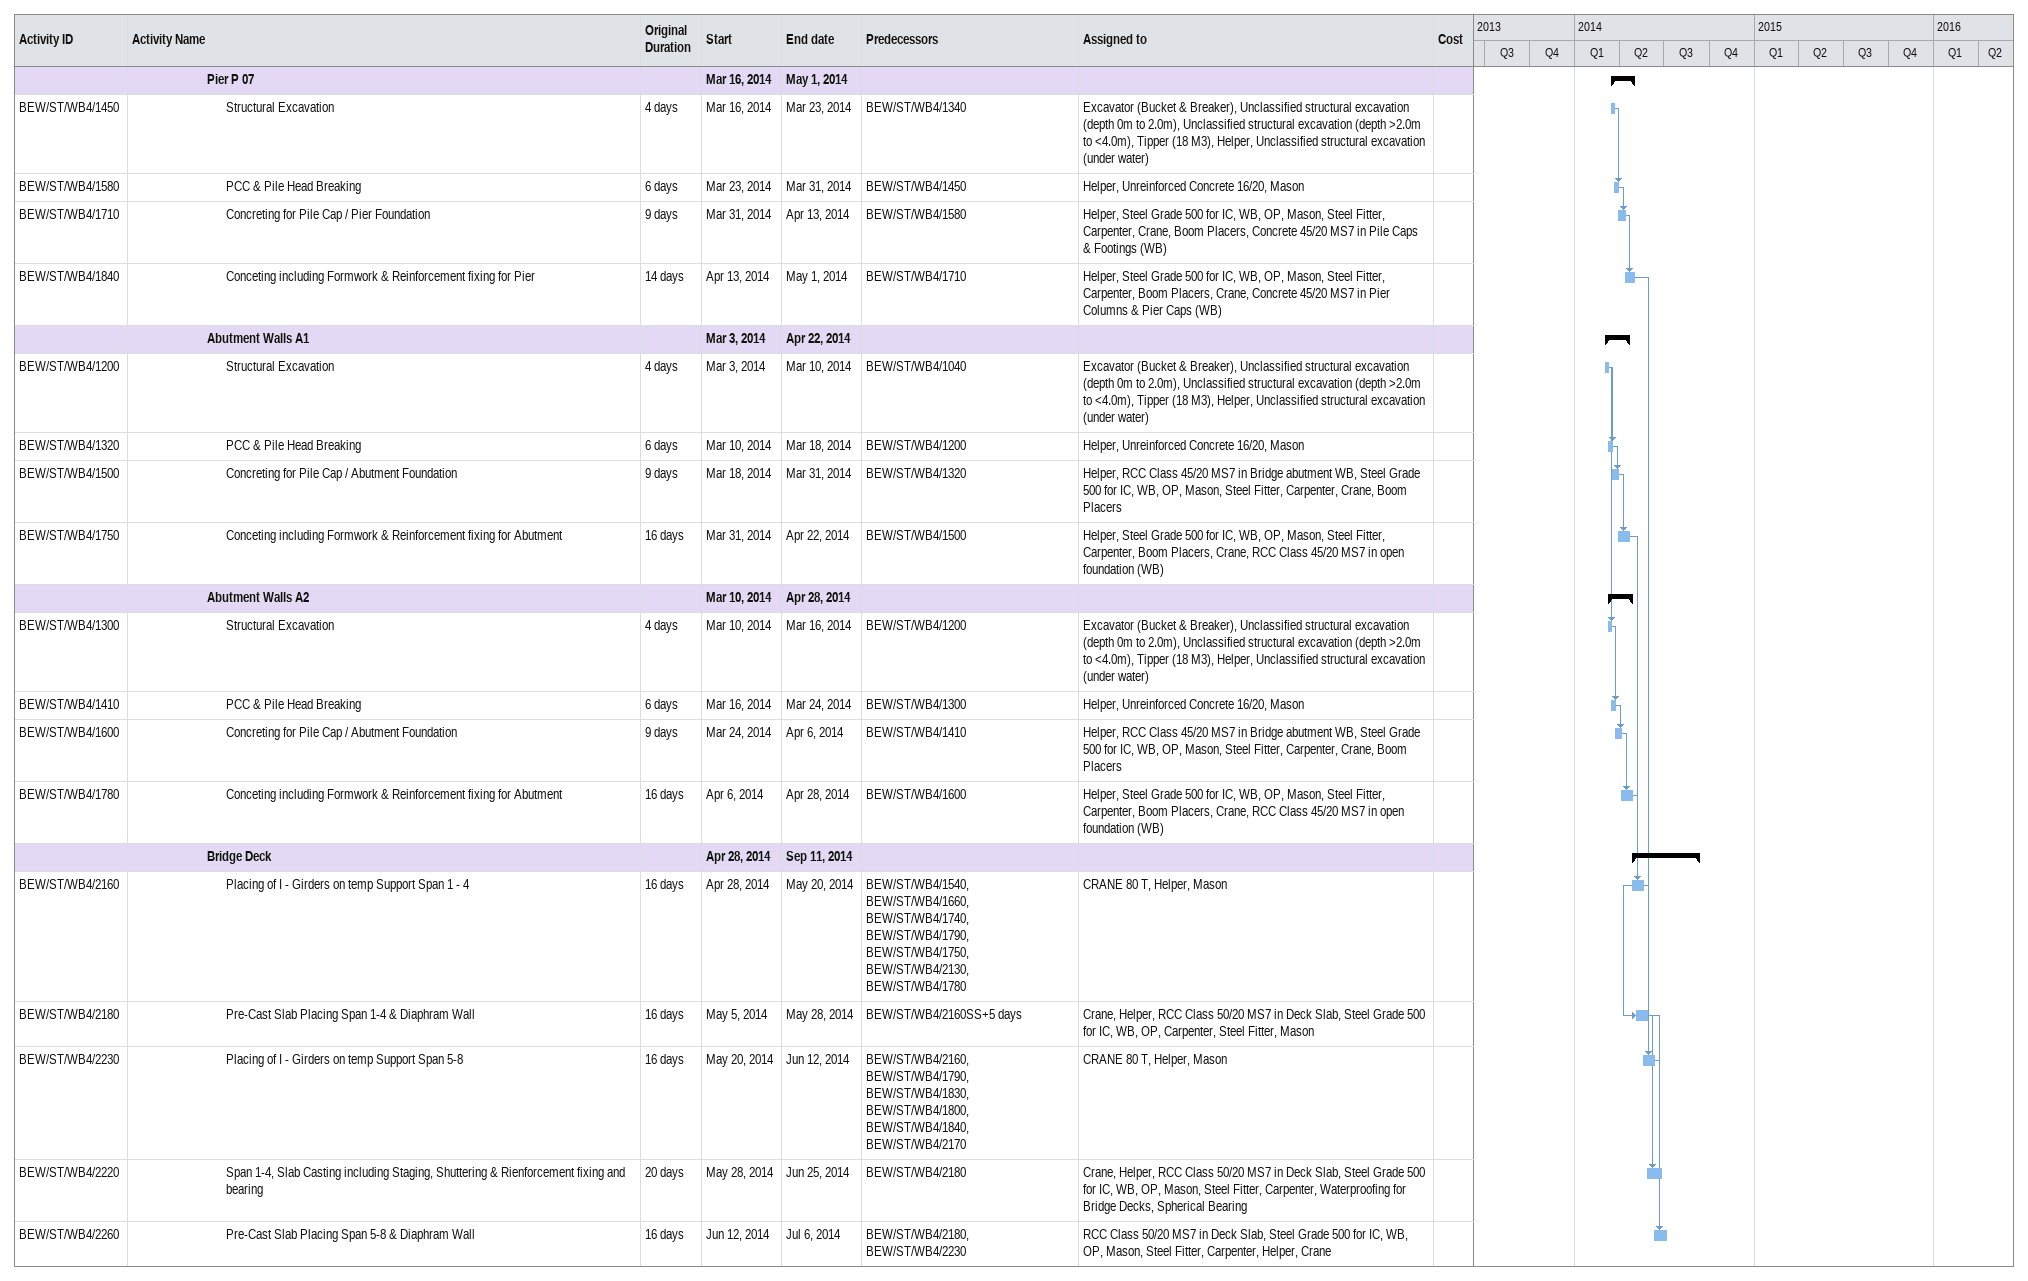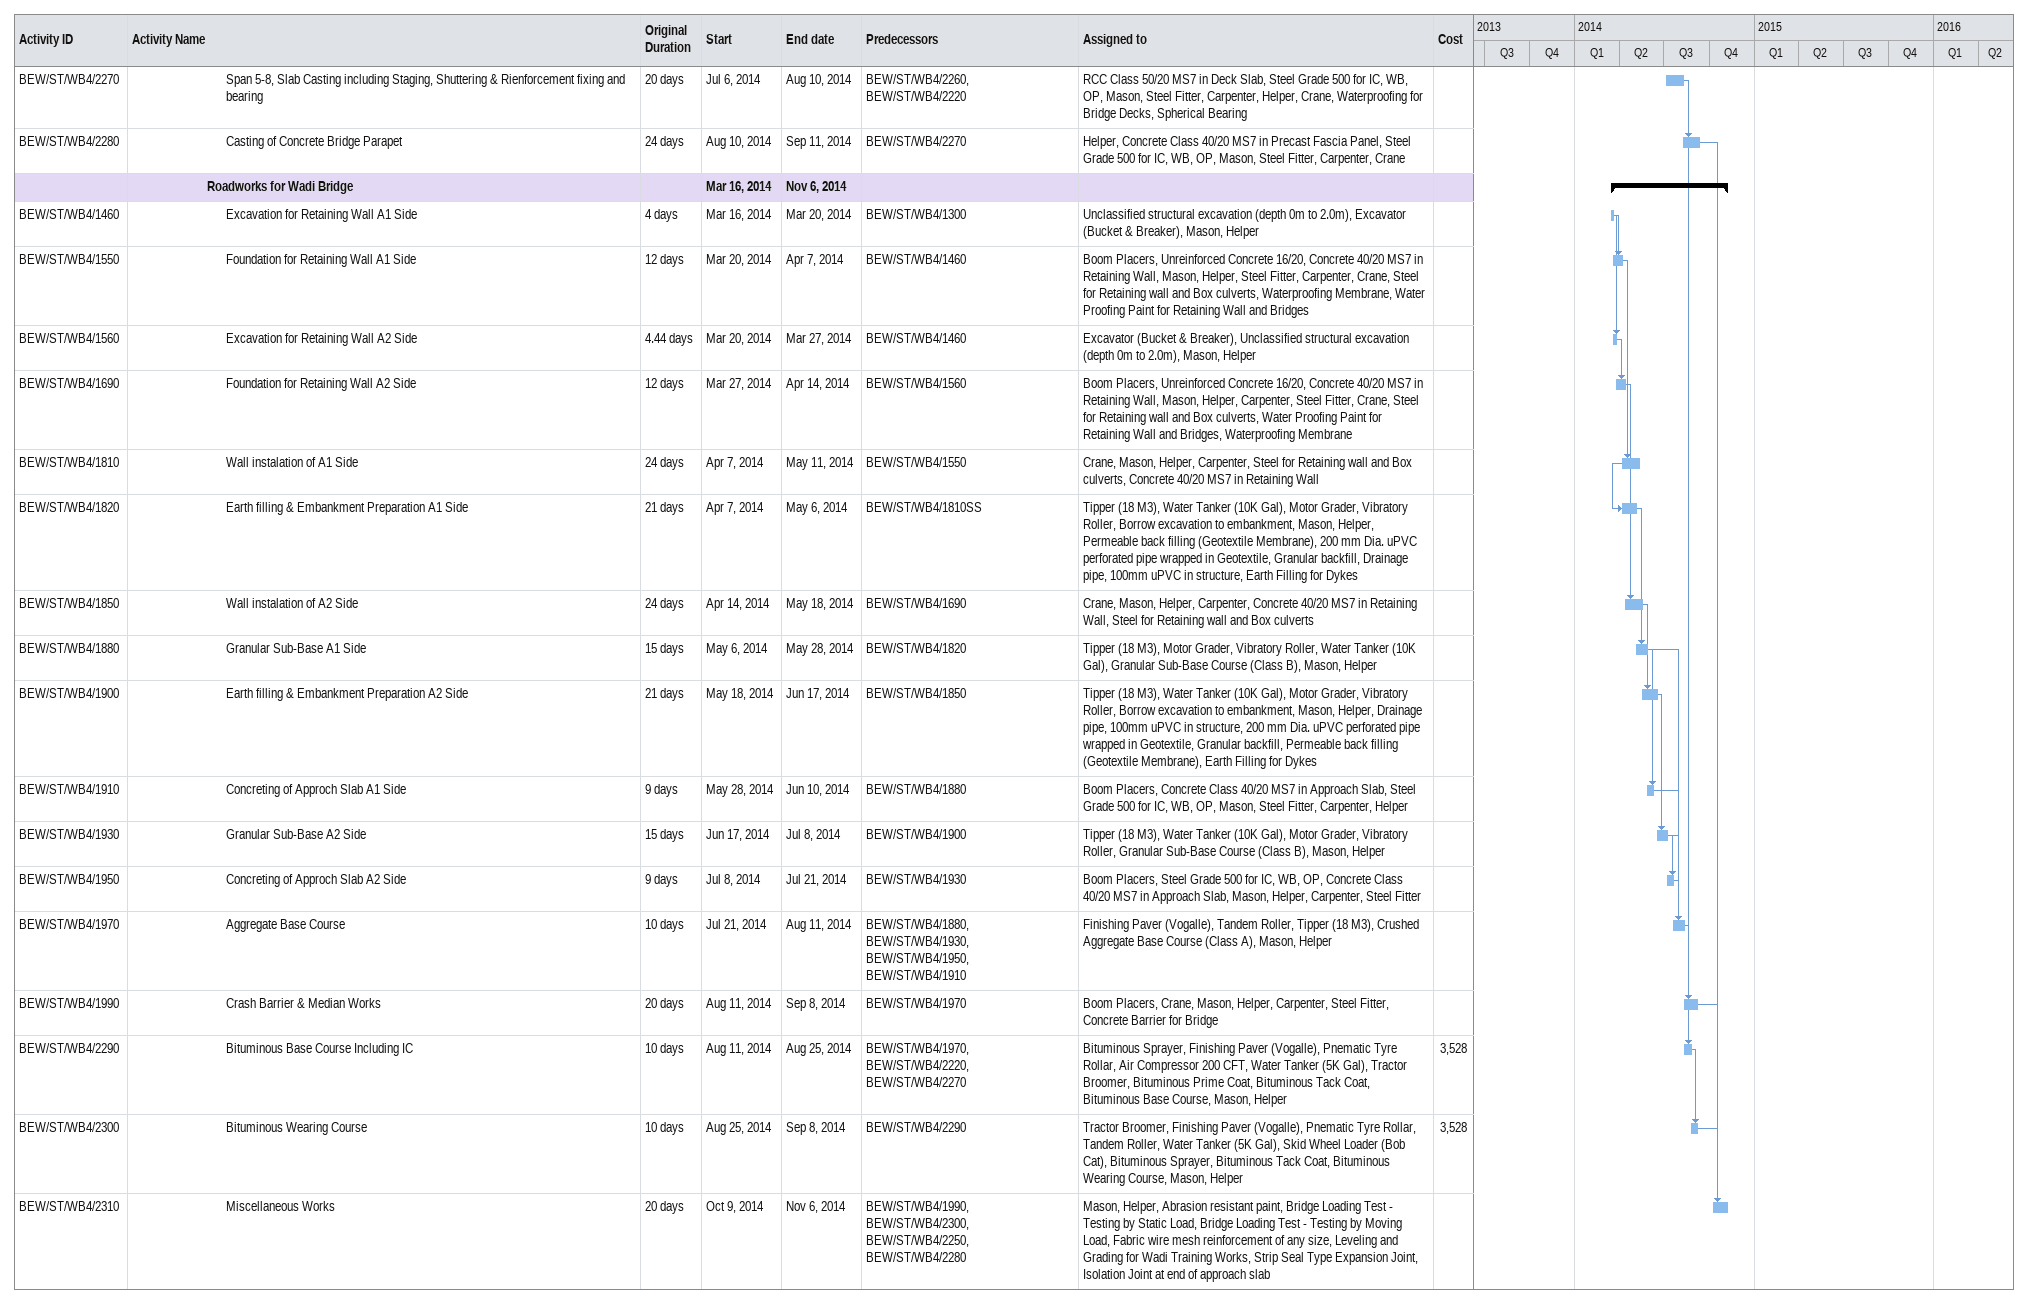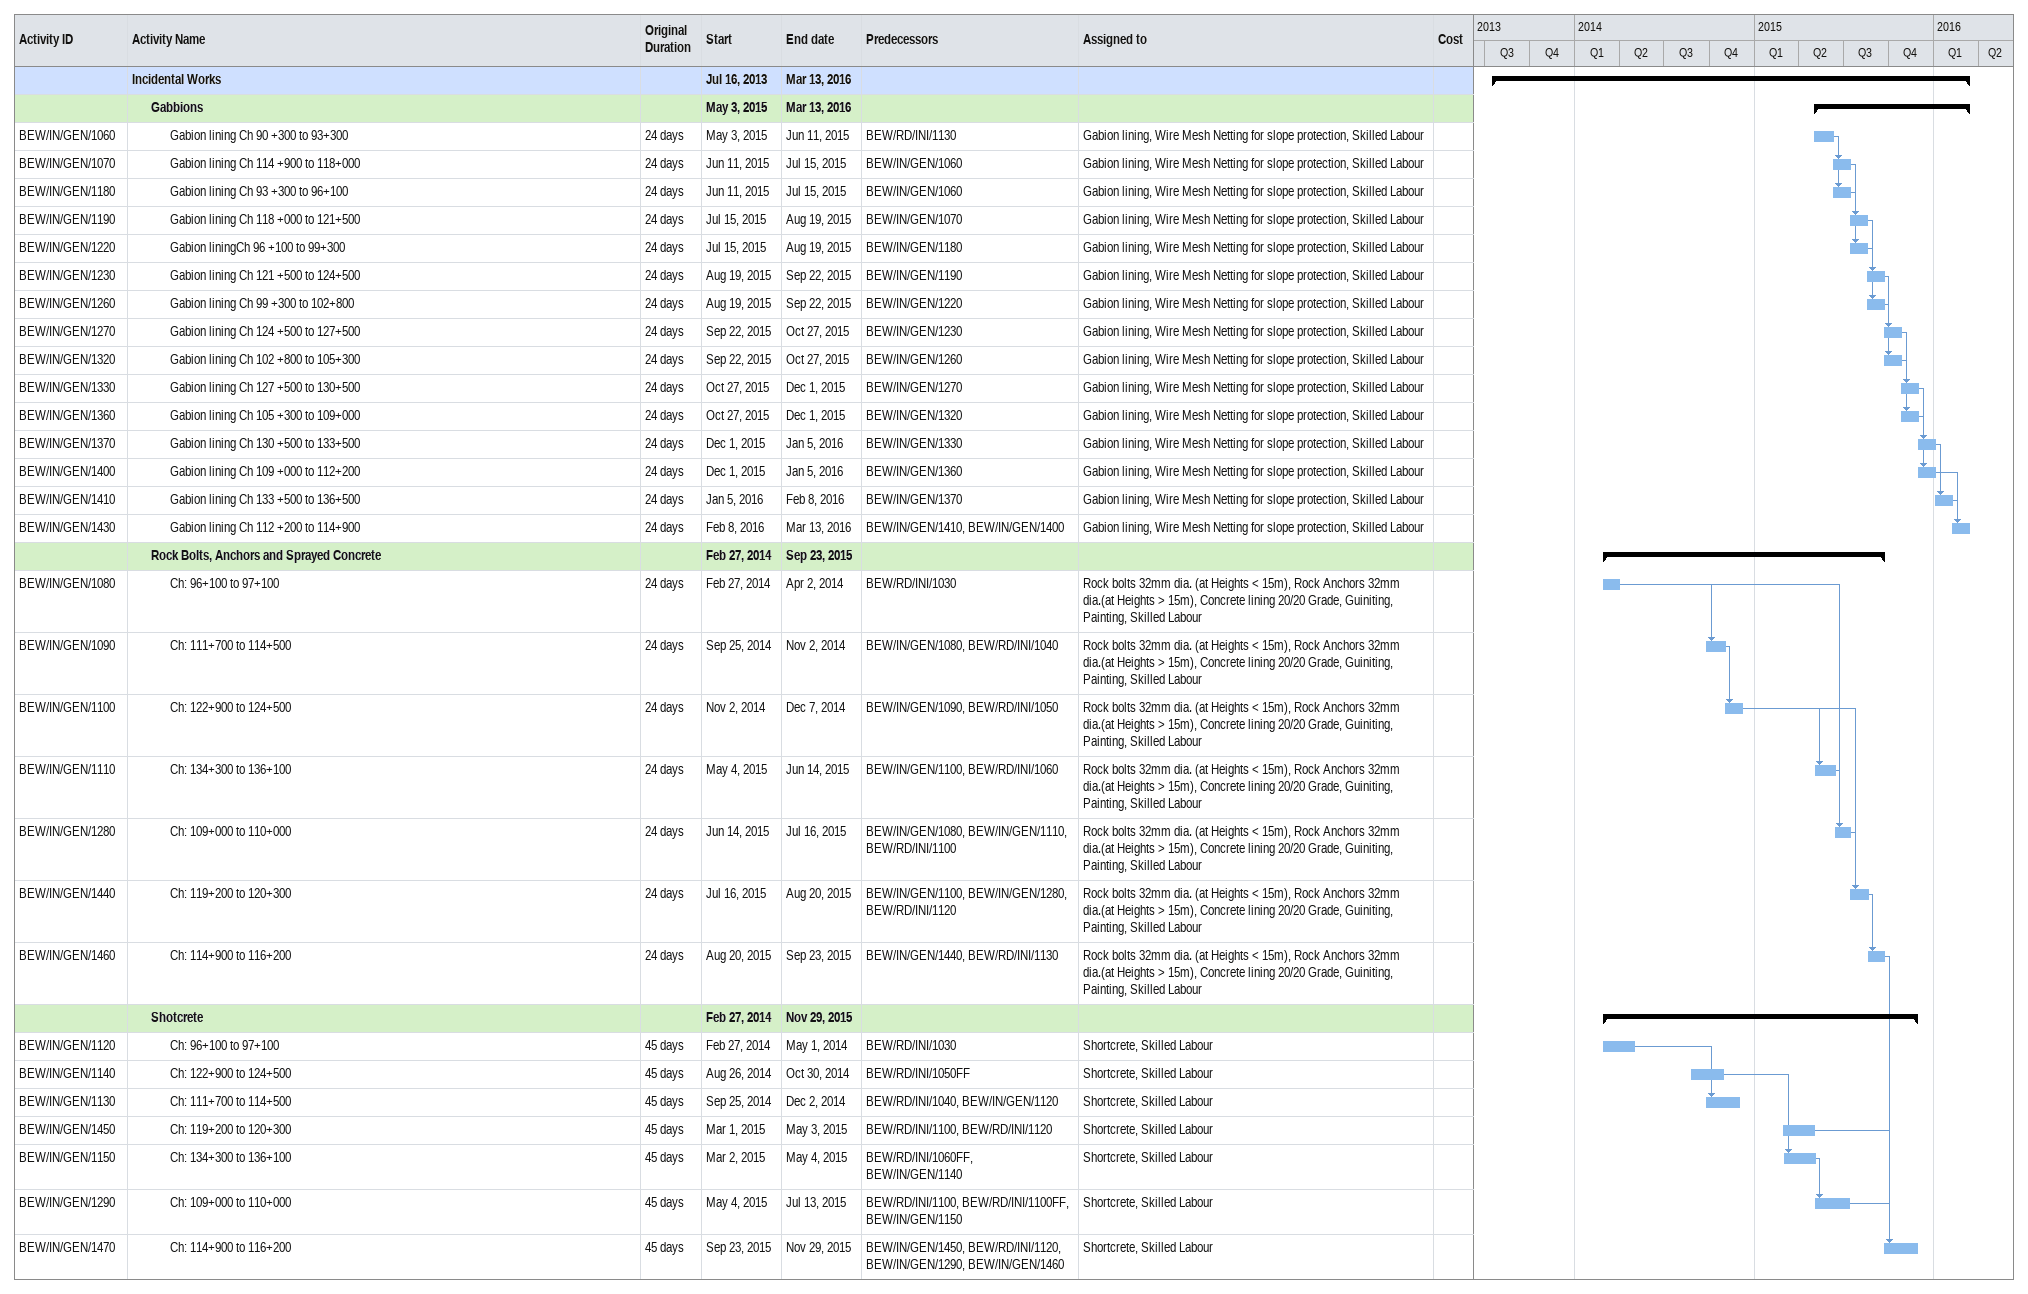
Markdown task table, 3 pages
| ID | Level | Task | Original duration | Start | Finish | Predecessors | Resources | Cost |
|---|---|---|---|---|---|---|---|---|
|  | 5 | **Pier P 07** |  | 2014-03-16 | 2014-05-01 |  |  |  |
| BEW/ST/WB4/1450 | 6 | Structural Excavation | 4d | 2014-03-16 | 2014-03-23 | BEW/ST/WB4/1340 | Excavator (Bucket & Breaker), Unclassified structural excavation (depth 0m to 2.0m), Unclassified structural excavation (depth >2.0m to <4.0m), Tipper (18 M3), Helper, Unclassified structural excavation (under water) |  |
| BEW/ST/WB4/1580 | 6 | PCC & Pile Head Breaking | 6d | 2014-03-23 | 2014-03-31 | BEW/ST/WB4/1450 | Helper, Unreinforced Concrete 16/20, Mason |  |
| BEW/ST/WB4/1710 | 6 | Concreting for Pile Cap / Pier Foundation | 9d | 2014-03-31 | 2014-04-13 | BEW/ST/WB4/1580 | Helper, Steel Grade 500 for IC, WB, OP, Mason, Steel Fitter, Carpenter, Crane, Boom Placers, Concrete 45/20 MS7 in Pile Caps & Footings (WB) |  |
| BEW/ST/WB4/1840 | 6 | Conceting including Formwork & Reinforcement fixing for Pier | 14d | 2014-04-13 | 2014-05-01 | BEW/ST/WB4/1710 | Helper, Steel Grade 500 for IC, WB, OP, Mason, Steel Fitter, Carpenter, Boom Placers, Crane, Concrete 45/20 MS7 in Pier Columns & Pier Caps (WB) |  |
|  | 5 | **Abutment Walls A1** |  | 2014-03-03 | 2014-04-22 |  |  |  |
| BEW/ST/WB4/1200 | 6 | Structural Excavation | 4d | 2014-03-03 | 2014-03-10 | BEW/ST/WB4/1040 | Excavator (Bucket & Breaker), Unclassified structural excavation (depth 0m to 2.0m), Unclassified structural excavation (depth >2.0m to <4.0m), Tipper (18 M3), Helper, Unclassified structural excavation (under water) |  |
| BEW/ST/WB4/1320 | 6 | PCC & Pile Head Breaking | 6d | 2014-03-10 | 2014-03-18 | BEW/ST/WB4/1200 | Helper, Unreinforced Concrete 16/20, Mason |  |
| BEW/ST/WB4/1500 | 6 | Concreting for Pile Cap / Abutment Foundation | 9d | 2014-03-18 | 2014-03-31 | BEW/ST/WB4/1320 | Helper, RCC Class 45/20 MS7 in Bridge abutment WB, Steel Grade 500 for IC, WB, OP, Mason, Steel Fitter, Carpenter, Crane, Boom Placers |  |
| BEW/ST/WB4/1750 | 6 | Conceting including Formwork & Reinforcement fixing for Abutment | 16d | 2014-03-31 | 2014-04-22 | BEW/ST/WB4/1500 | Helper, Steel Grade 500 for IC, WB, OP, Mason, Steel Fitter, Carpenter, Boom Placers, Crane, RCC Class 45/20 MS7 in open foundation (WB) |  |
|  | 5 | **Abutment Walls A2** |  | 2014-03-10 | 2014-04-28 |  |  |  |
| BEW/ST/WB4/1300 | 6 | Structural Excavation | 4d | 2014-03-10 | 2014-03-16 | BEW/ST/WB4/1200 | Excavator (Bucket & Breaker), Unclassified structural excavation (depth 0m to 2.0m), Unclassified structural excavation (depth >2.0m to <4.0m), Tipper (18 M3), Helper, Unclassified structural excavation (under water) |  |
| BEW/ST/WB4/1410 | 6 | PCC & Pile Head Breaking | 6d | 2014-03-16 | 2014-03-24 | BEW/ST/WB4/1300 | Helper, Unreinforced Concrete 16/20, Mason |  |
| BEW/ST/WB4/1600 | 6 | Concreting for Pile Cap / Abutment Foundation | 9d | 2014-03-24 | 2014-04-06 | BEW/ST/WB4/1410 | Helper, RCC Class 45/20 MS7 in Bridge abutment WB, Steel Grade 500 for IC, WB, OP, Mason, Steel Fitter, Carpenter, Crane, Boom Placers |  |
| BEW/ST/WB4/1780 | 6 | Conceting including Formwork & Reinforcement fixing for Abutment | 16d | 2014-04-06 | 2014-04-28 | BEW/ST/WB4/1600 | Helper, Steel Grade 500 for IC, WB, OP, Mason, Steel Fitter, Carpenter, Boom Placers, Crane, RCC Class 45/20 MS7 in open foundation (WB) |  |
|  | 5 | **Bridge Deck** |  | 2014-04-28 | 2014-09-11 |  |  |  |
| BEW/ST/WB4/2160 | 6 | Placing of I - Girders on temp Support Span 1 - 4 | 16d | 2014-04-28 | 2014-05-20 | BEW/ST/WB4/1540, BEW/ST/WB4/1660, BEW/ST/WB4/1740, BEW/ST/WB4/1790, BEW/ST/WB4/1750, BEW/ST/WB4/2130, BEW/ST/WB4/1780 | CRANE 80 T, Helper, Mason |  |
| BEW/ST/WB4/2180 | 6 | Pre-Cast Slab Placing Span 1-4 & Diaphram Wall | 16d | 2014-05-05 | 2014-05-28 | BEW/ST/WB4/2160SS+5d | Crane, Helper, RCC Class 50/20 MS7 in Deck Slab, Steel Grade 500 for IC, WB, OP, Carpenter, Steel Fitter, Mason |  |
| BEW/ST/WB4/2230 | 6 | Placing of I - Girders on temp Support Span 5-8 | 16d | 2014-05-20 | 2014-06-12 | BEW/ST/WB4/2160, BEW/ST/WB4/1790, BEW/ST/WB4/1830, BEW/ST/WB4/1800, BEW/ST/WB4/1840, BEW/ST/WB4/2170 | CRANE 80 T, Helper, Mason |  |
| BEW/ST/WB4/2220 | 6 | Span 1-4, Slab Casting including Staging, Shuttering & Rienforcement fixing and bearing | 20d | 2014-05-28 | 2014-06-25 | BEW/ST/WB4/2180 | Crane, Helper, RCC Class 50/20 MS7 in Deck Slab, Steel Grade 500 for IC, WB, OP, Mason, Steel Fitter, Carpenter, Waterproofing for Bridge Decks, Spherical Bearing |  |
| BEW/ST/WB4/2260 | 6 | Pre-Cast Slab Placing Span 5-8 & Diaphram Wall | 16d | 2014-06-12 | 2014-07-06 | BEW/ST/WB4/2180, BEW/ST/WB4/2230 | RCC Class 50/20 MS7 in Deck Slab, Steel Grade 500 for IC, WB, OP, Mason, Steel Fitter, Carpenter, Helper, Crane |  |
| BEW/ST/WB4/2270 | 6 | Span 5-8, Slab Casting including Staging, Shuttering & Rienforcement fixing and bearing | 20d | 2014-07-06 | 2014-08-10 | BEW/ST/WB4/2260, BEW/ST/WB4/2220 | RCC Class 50/20 MS7 in Deck Slab, Steel Grade 500 for IC, WB, OP, Mason, Steel Fitter, Carpenter, Helper, Crane, Waterproofing for Bridge Decks, Spherical Bearing |  |
| BEW/ST/WB4/2280 | 6 | Casting of Concrete Bridge Parapet | 24d | 2014-08-10 | 2014-09-11 | BEW/ST/WB4/2270 | Helper, Concrete Class 40/20 MS7 in Precast Fascia Panel, Steel Grade 500 for IC, WB, OP, Mason, Steel Fitter, Carpenter, Crane |  |
|  | 5 | **Roadworks for Wadi Bridge** |  | 2014-03-16 | 2014-11-06 |  |  |  |
| BEW/ST/WB4/1460 | 6 | Excavation for Retaining Wall A1 Side | 4d | 2014-03-16 | 2014-03-20 | BEW/ST/WB4/1300 | Unclassified structural excavation (depth 0m to 2.0m), Excavator (Bucket & Breaker), Mason, Helper |  |
| BEW/ST/WB4/1550 | 6 | Foundation for Retaining Wall A1 Side | 12d | 2014-03-20 | 2014-04-07 | BEW/ST/WB4/1460 | Boom Placers, Unreinforced Concrete 16/20, Concrete 40/20 MS7 in Retaining Wall, Mason, Helper, Steel Fitter, Carpenter, Crane, Steel for Retaining wall and Box culverts, Waterproofing Membrane, Water Proofing Paint for Retaining Wall and Bridges |  |
| BEW/ST/WB4/1560 | 6 | Excavation for Retaining Wall A2 Side | 4.44d | 2014-03-20 | 2014-03-27 | BEW/ST/WB4/1460 | Excavator (Bucket & Breaker), Unclassified structural excavation (depth 0m to 2.0m), Mason, Helper |  |
| BEW/ST/WB4/1690 | 6 | Foundation for Retaining Wall A2 Side | 12d | 2014-03-27 | 2014-04-14 | BEW/ST/WB4/1560 | Boom Placers, Unreinforced Concrete 16/20, Concrete 40/20 MS7 in Retaining Wall, Mason, Helper, Carpenter, Steel Fitter, Crane, Steel for Retaining wall and Box culverts, Water Proofing Paint for Retaining Wall and Bridges, Waterproofing Membrane |  |
| BEW/ST/WB4/1810 | 6 | Wall instalation of A1 Side | 24d | 2014-04-07 | 2014-05-11 | BEW/ST/WB4/1550 | Crane, Mason, Helper, Carpenter, Steel for Retaining wall and Box culverts, Concrete 40/20 MS7 in Retaining Wall |  |
| BEW/ST/WB4/1820 | 6 | Earth filling & Embankment Preparation A1 Side | 21d | 2014-04-07 | 2014-05-06 | BEW/ST/WB4/1810SS | Tipper (18 M3), Water Tanker (10K Gal), Motor Grader, Vibratory Roller, Borrow excavation to embankment, Mason, Helper, Permeable back filling (Geotextile Membrane), 200 mm Dia. uPVC perforated pipe wrapped in Geotextile, Granular backfill, Drainage pipe, 100mm uPVC in structure, Earth Filling for Dykes |  |
| BEW/ST/WB4/1850 | 6 | Wall instalation of A2 Side | 24d | 2014-04-14 | 2014-05-18 | BEW/ST/WB4/1690 | Crane, Mason, Helper, Carpenter, Concrete 40/20 MS7 in Retaining Wall, Steel for Retaining wall and Box culverts |  |
| BEW/ST/WB4/1880 | 6 | Granular Sub-Base A1 Side | 15d | 2014-05-06 | 2014-05-28 | BEW/ST/WB4/1820 | Tipper (18 M3), Motor Grader, Vibratory Roller, Water Tanker (10K Gal), Granular Sub-Base Course (Class B), Mason, Helper |  |
| BEW/ST/WB4/1900 | 6 | Earth filling & Embankment Preparation A2 Side | 21d | 2014-05-18 | 2014-06-17 | BEW/ST/WB4/1850 | Tipper (18 M3), Water Tanker (10K Gal), Motor Grader, Vibratory Roller, Borrow excavation to embankment, Mason, Helper, Drainage pipe, 100mm uPVC in structure, 200 mm Dia. uPVC perforated pipe wrapped in Geotextile, Granular backfill, Permeable back filling (Geotextile Membrane), Earth Filling for Dykes |  |
| BEW/ST/WB4/1910 | 6 | Concreting of Approch Slab A1 Side | 9d | 2014-05-28 | 2014-06-10 | BEW/ST/WB4/1880 | Boom Placers, Concrete Class 40/20 MS7 in Approach Slab, Steel Grade 500 for IC, WB, OP, Mason, Steel Fitter, Carpenter, Helper |  |
| BEW/ST/WB4/1930 | 6 | Granular Sub-Base A2 Side | 15d | 2014-06-17 | 2014-07-08 | BEW/ST/WB4/1900 | Tipper (18 M3), Water Tanker (10K Gal), Motor Grader, Vibratory Roller, Granular Sub-Base Course (Class B), Mason, Helper |  |
| BEW/ST/WB4/1950 | 6 | Concreting of Approch Slab A2 Side | 9d | 2014-07-08 | 2014-07-21 | BEW/ST/WB4/1930 | Boom Placers, Steel Grade 500 for IC, WB, OP, Concrete Class 40/20 MS7 in Approach Slab, Mason, Helper, Carpenter, Steel Fitter |  |
| BEW/ST/WB4/1970 | 6 | Aggregate Base Course | 10d | 2014-07-21 | 2014-08-11 | BEW/ST/WB4/1880, BEW/ST/WB4/1930, BEW/ST/WB4/1950, BEW/ST/WB4/1910 | Finishing Paver (Vogalle), Tandem Roller, Tipper (18 M3), Crushed Aggregate Base Course (Class A), Mason, Helper |  |
| BEW/ST/WB4/1990 | 6 | Crash Barrier & Median Works | 20d | 2014-08-11 | 2014-09-08 | BEW/ST/WB4/1970 | Boom Placers, Crane, Mason, Helper, Carpenter, Steel Fitter, Concrete Barrier for Bridge |  |
| BEW/ST/WB4/2290 | 6 | Bituminous Base Course Including IC | 10d | 2014-08-11 | 2014-08-25 | BEW/ST/WB4/1970, BEW/ST/WB4/2220, BEW/ST/WB4/2270 | Bituminous Sprayer, Finishing Paver (Vogalle), Pnematic Tyre Rollar, Air Compressor 200 CFT, Water Tanker (5K Gal), Tractor Broomer, Bituminous Prime Coat, Bituminous Tack Coat, Bituminous Base Course, Mason, Helper | 3528 |
| BEW/ST/WB4/2300 | 6 | Bituminous Wearing Course | 10d | 2014-08-25 | 2014-09-08 | BEW/ST/WB4/2290 | Tractor Broomer, Finishing Paver (Vogalle), Pnematic Tyre Rollar, Tandem Roller, Water Tanker (5K Gal), Skid Wheel Loader (Bob Cat), Bituminous Sprayer, Bituminous Tack Coat, Bituminous Wearing Course, Mason, Helper | 3528 |
| BEW/ST/WB4/2310 | 6 | Miscellaneous Works | 20d | 2014-10-09 | 2014-11-06 | BEW/ST/WB4/1990, BEW/ST/WB4/2300, BEW/ST/WB4/2250, BEW/ST/WB4/2280 | Mason, Helper, Abrasion resistant paint, Bridge Loading Test - Testing by Static Load, Bridge Loading Test - Testing by Moving Load, Fabric wire mesh reinforcement of any size, Leveling and Grading for Wadi Training Works, Strip Seal Type Expansion Joint, Isolation Joint at end of approach slab |  |
|  | 1 | **Incidental Works** |  | 2013-07-16 | 2016-03-13 |  |  |  |
|  | 2 | **Gabbions** |  | 2015-05-03 | 2016-03-13 |  |  |  |
| BEW/IN/GEN/1060 | 3 | Gabion lining Ch 90 +300 to 93+300 | 24d | 2015-05-03 | 2015-06-11 | BEW/RD/INI/1130 | Gabion lining, Wire Mesh Netting for slope protection, Skilled Labour |  |
| BEW/IN/GEN/1070 | 3 | Gabion lining Ch 114 +900 to 118+000 | 24d | 2015-06-11 | 2015-07-15 | BEW/IN/GEN/1060 | Gabion lining, Wire Mesh Netting for slope protection, Skilled Labour |  |
| BEW/IN/GEN/1180 | 3 | Gabion lining Ch 93 +300 to 96+100 | 24d | 2015-06-11 | 2015-07-15 | BEW/IN/GEN/1060 | Gabion lining, Wire Mesh Netting for slope protection, Skilled Labour |  |
| BEW/IN/GEN/1190 | 3 | Gabion lining Ch 118 +000 to 121+500 | 24d | 2015-07-15 | 2015-08-19 | BEW/IN/GEN/1070 | Gabion lining, Wire Mesh Netting for slope protection, Skilled Labour |  |
| BEW/IN/GEN/1220 | 3 | Gabion liningCh 96 +100 to 99+300 | 24d | 2015-07-15 | 2015-08-19 | BEW/IN/GEN/1180 | Gabion lining, Wire Mesh Netting for slope protection, Skilled Labour |  |
| BEW/IN/GEN/1230 | 3 | Gabion lining Ch 121 +500 to 124+500 | 24d | 2015-08-19 | 2015-09-22 | BEW/IN/GEN/1190 | Gabion lining, Wire Mesh Netting for slope protection, Skilled Labour |  |
| BEW/IN/GEN/1260 | 3 | Gabion lining Ch 99 +300 to 102+800 | 24d | 2015-08-19 | 2015-09-22 | BEW/IN/GEN/1220 | Gabion lining, Wire Mesh Netting for slope protection, Skilled Labour |  |
| BEW/IN/GEN/1270 | 3 | Gabion lining Ch 124 +500 to 127+500 | 24d | 2015-09-22 | 2015-10-27 | BEW/IN/GEN/1230 | Gabion lining, Wire Mesh Netting for slope protection, Skilled Labour |  |
| BEW/IN/GEN/1320 | 3 | Gabion lining Ch 102 +800 to 105+300 | 24d | 2015-09-22 | 2015-10-27 | BEW/IN/GEN/1260 | Gabion lining, Wire Mesh Netting for slope protection, Skilled Labour |  |
| BEW/IN/GEN/1330 | 3 | Gabion lining Ch 127 +500 to 130+500 | 24d | 2015-10-27 | 2015-12-01 | BEW/IN/GEN/1270 | Gabion lining, Wire Mesh Netting for slope protection, Skilled Labour |  |
| BEW/IN/GEN/1360 | 3 | Gabion lining Ch 105 +300 to 109+000 | 24d | 2015-10-27 | 2015-12-01 | BEW/IN/GEN/1320 | Gabion lining, Wire Mesh Netting for slope protection, Skilled Labour |  |
| BEW/IN/GEN/1370 | 3 | Gabion lining Ch 130 +500 to 133+500 | 24d | 2015-12-01 | 2016-01-05 | BEW/IN/GEN/1330 | Gabion lining, Wire Mesh Netting for slope protection, Skilled Labour |  |
| BEW/IN/GEN/1400 | 3 | Gabion lining Ch 109 +000 to 112+200 | 24d | 2015-12-01 | 2016-01-05 | BEW/IN/GEN/1360 | Gabion lining, Wire Mesh Netting for slope protection, Skilled Labour |  |
| BEW/IN/GEN/1410 | 3 | Gabion lining Ch 133 +500 to 136+500 | 24d | 2016-01-05 | 2016-02-08 | BEW/IN/GEN/1370 | Gabion lining, Wire Mesh Netting for slope protection, Skilled Labour |  |
| BEW/IN/GEN/1430 | 3 | Gabion lining Ch 112 +200 to 114+900 | 24d | 2016-02-08 | 2016-03-13 | BEW/IN/GEN/1410, BEW/IN/GEN/1400 | Gabion lining, Wire Mesh Netting for slope protection, Skilled Labour |  |
|  | 2 | **Rock Bolts, Anchors and Sprayed Concrete** |  | 2014-02-27 | 2015-09-23 |  |  |  |
| BEW/IN/GEN/1080 | 3 | Ch: 96+100 to 97+100 | 24d | 2014-02-27 | 2014-04-02 | BEW/RD/INI/1030 | Rock bolts 32mm dia. (at Heights < 15m), Rock Anchors 32mm dia.(at Heights > 15m), Concrete lining 20/20 Grade, Guiniting, Painting, Skilled Labour |  |
| BEW/IN/GEN/1090 | 3 | Ch: 111+700 to 114+500 | 24d | 2014-09-25 | 2014-11-02 | BEW/IN/GEN/1080, BEW/RD/INI/1040 | Rock bolts 32mm dia. (at Heights < 15m), Rock Anchors 32mm dia.(at Heights > 15m), Concrete lining 20/20 Grade, Guiniting, Painting, Skilled Labour |  |
| BEW/IN/GEN/1100 | 3 | Ch: 122+900 to 124+500 | 24d | 2014-11-02 | 2014-12-07 | BEW/IN/GEN/1090, BEW/RD/INI/1050 | Rock bolts 32mm dia. (at Heights < 15m), Rock Anchors 32mm dia.(at Heights > 15m), Concrete lining 20/20 Grade, Guiniting, Painting, Skilled Labour |  |
| BEW/IN/GEN/1110 | 3 | Ch: 134+300 to 136+100 | 24d | 2015-05-04 | 2015-06-14 | BEW/IN/GEN/1100, BEW/RD/INI/1060 | Rock bolts 32mm dia. (at Heights < 15m), Rock Anchors 32mm dia.(at Heights > 15m), Concrete lining 20/20 Grade, Guiniting, Painting, Skilled Labour |  |
| BEW/IN/GEN/1280 | 3 | Ch: 109+000 to 110+000 | 24d | 2015-06-14 | 2015-07-16 | BEW/IN/GEN/1080, BEW/IN/GEN/1110, BEW/RD/INI/1100 | Rock bolts 32mm dia. (at Heights < 15m), Rock Anchors 32mm dia.(at Heights > 15m), Concrete lining 20/20 Grade, Guiniting, Painting, Skilled Labour |  |
| BEW/IN/GEN/1440 | 3 | Ch: 119+200 to 120+300 | 24d | 2015-07-16 | 2015-08-20 | BEW/IN/GEN/1100, BEW/IN/GEN/1280, BEW/RD/INI/1120 | Rock bolts 32mm dia. (at Heights < 15m), Rock Anchors 32mm dia.(at Heights > 15m), Concrete lining 20/20 Grade, Guiniting, Painting, Skilled Labour |  |
| BEW/IN/GEN/1460 | 3 | Ch: 114+900 to 116+200 | 24d | 2015-08-20 | 2015-09-23 | BEW/IN/GEN/1440, BEW/RD/INI/1130 | Rock bolts 32mm dia. (at Heights < 15m), Rock Anchors 32mm dia.(at Heights > 15m), Concrete lining 20/20 Grade, Guiniting, Painting, Skilled Labour |  |
|  | 2 | **Shotcrete** |  | 2014-02-27 | 2015-11-29 |  |  |  |
| BEW/IN/GEN/1120 | 3 | Ch: 96+100 to 97+100 | 45d | 2014-02-27 | 2014-05-01 | BEW/RD/INI/1030 | Shortcrete, Skilled Labour |  |
| BEW/IN/GEN/1140 | 3 | Ch: 122+900 to 124+500 | 45d | 2014-08-26 | 2014-10-30 | BEW/RD/INI/1050FF | Shortcrete, Skilled Labour |  |
| BEW/IN/GEN/1130 | 3 | Ch: 111+700 to 114+500 | 45d | 2014-09-25 | 2014-12-02 | BEW/RD/INI/1040, BEW/IN/GEN/1120 | Shortcrete, Skilled Labour |  |
| BEW/IN/GEN/1450 | 3 | Ch: 119+200 to 120+300 | 45d | 2015-03-01 | 2015-05-03 | BEW/RD/INI/1100, BEW/RD/INI/1120 | Shortcrete, Skilled Labour |  |
| BEW/IN/GEN/1150 | 3 | Ch: 134+300 to 136+100 | 45d | 2015-03-02 | 2015-05-04 | BEW/RD/INI/1060FF, BEW/IN/GEN/1140 | Shortcrete, Skilled Labour |  |
| BEW/IN/GEN/1290 | 3 | Ch: 109+000 to 110+000 | 45d | 2015-05-04 | 2015-07-13 | BEW/RD/INI/1100, BEW/RD/INI/1100FF, BEW/IN/GEN/1150 | Shortcrete, Skilled Labour |  |
| BEW/IN/GEN/1470 | 3 | Ch: 114+900 to 116+200 | 45d | 2015-09-23 | 2015-11-29 | BEW/IN/GEN/1450, BEW/RD/INI/1120, BEW/IN/GEN/1290, BEW/IN/GEN/1460 | Shortcrete, Skilled Labour |  |
